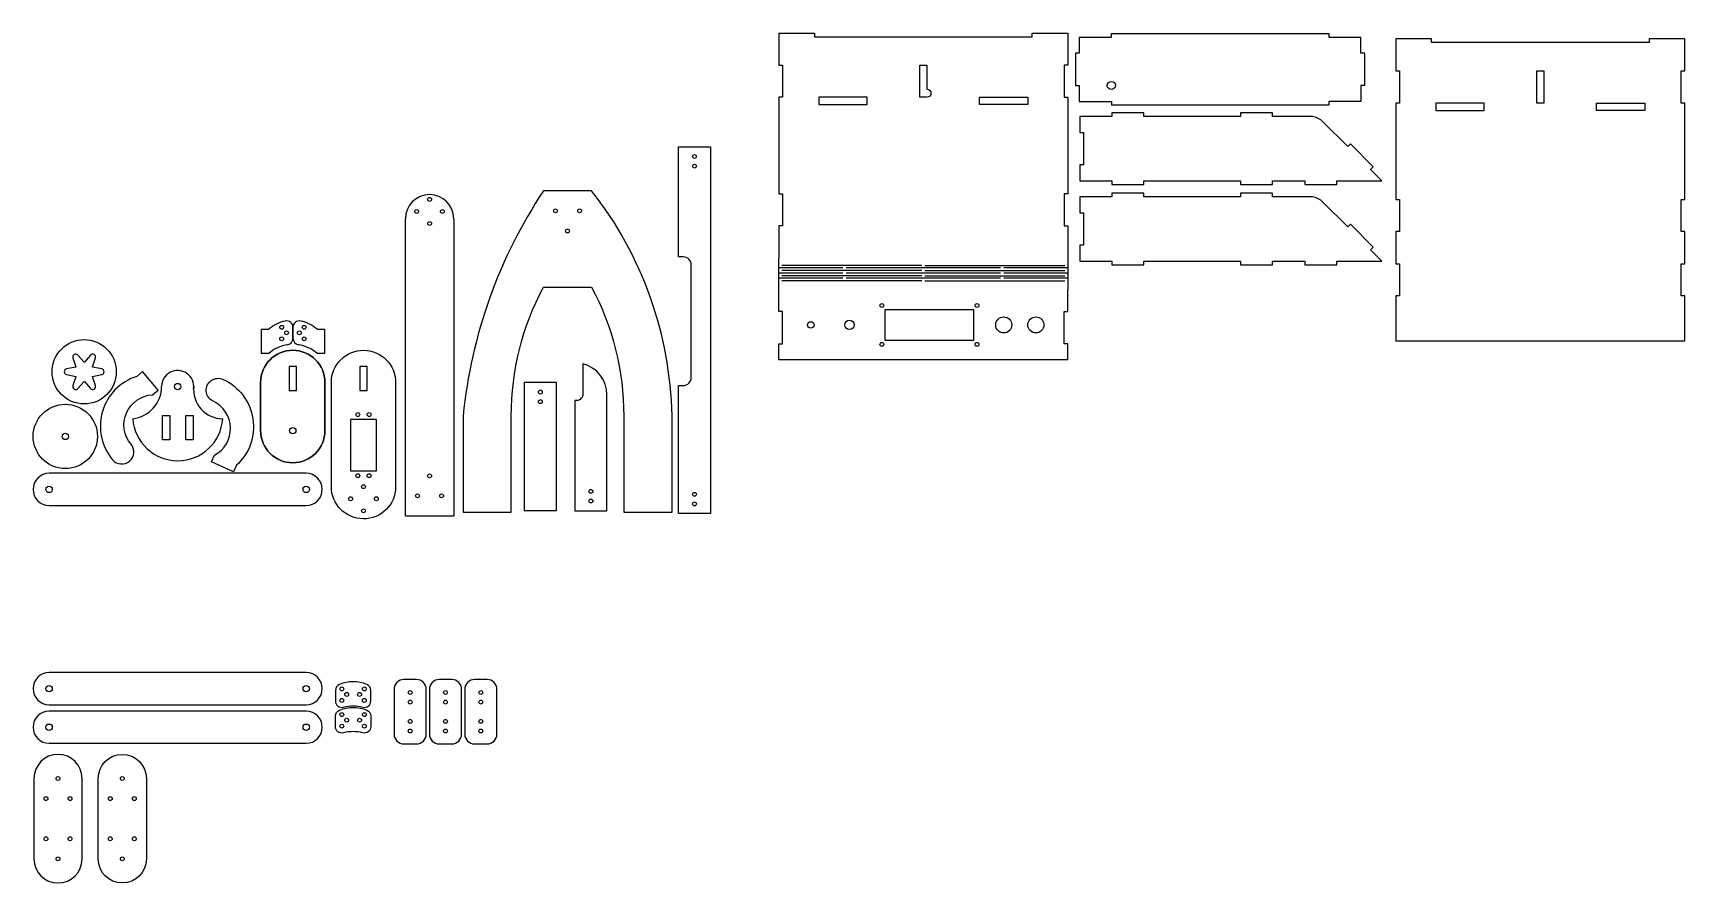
# Model space of a CAD drawing. Header units: inches. Extents: x -0.5 to 50.9, y -10.5 to 15.9.
import ezdxf

# ---------------------------------------------------------------- set-up
doc = ezdxf.new("R2010")
doc.units = ezdxf.units.IN
doc.layers.get('0').update_dxf_attribs({"linetype": 'CONTINUOUS'})

msp = doc.modelspace()

# ---------------------------------------------------------------- linework, layer by layer
for p, q in [((22.7, 15.9), (22.7, 14.9)), ((22.7, 15.9), (23.818, 15.9)), ((23.818, 15.9), (23.818, 15.782)), ((23.818, 15.782), (30.582, 15.782)), ((30.582, 15.782), (30.582, 15.9)), ((30.582, 15.9), (31.7, 15.9)), ((31.7, 15.9), (31.7, 14.9)), ((32.049, 15.769), (32.049, 15.269)), ((32.049, 15.769), (33.049, 15.769)), ((33.049, 15.769), (33.049, 15.887)), ((33.049, 15.887), (39.813, 15.887)), ((39.813, 15.887), (39.813, 15.769)), ((39.813, 15.769), (40.813, 15.769)), ((40.813, 15.269), (40.813, 15.769)), ((32.049, 15.269), (31.931, 15.269)), ((31.931, 15.269), (31.931, 14.269)), ((40.931, 15.269), (40.813, 15.269)), ((40.931, 14.269), (40.931, 15.254)), ((22.7, 14.9), (22.818, 14.9)), ((22.818, 14.9), (22.818, 13.9)), ((31.7, 14.9), (31.582, 14.9)), ((31.582, 14.9), (31.582, 13.9)), ((22.818, 13.9), (22.7, 13.9)), ((22.7, 13.9), (22.7, 10.9)), ((31.582, 13.9), (31.7, 13.9)), ((31.7, 13.9), (31.7, 10.9)), ((31.931, 14.269), (32.049, 14.269)), ((32.049, 14.269), (32.049, 13.769)), ((40.931, 14.269), (40.813, 14.269)), ((40.813, 14.269), (40.813, 13.769)), ((32.049, 13.769), (33.049, 13.769)), ((33.049, 13.769), (33.049, 13.651)), ((39.813, 13.651), (33.049, 13.651)), ((40.813, 13.769), (39.813, 13.769)), ((39.813, 13.769), (39.813, 13.651)), ((22.7, 10.9), (22.818, 10.9)), ((22.818, 10.9), (22.818, 9.9)), ((31.7, 10.9), (31.582, 10.9)), ((31.582, 10.9), (31.582, 9.9)), ((11.087, 0.873), (11.087, 10.123)), ((11.087, 0.873), (11.087, 10.123)), ((12.587, 10.123), (12.587, 0.873)), ((12.587, 10.123), (12.587, 0.873)), ((22.818, 9.9), (22.7, 9.9)), ((22.7, 9.9), (22.7, 8.9)), ((31.582, 9.9), (31.7, 9.9)), ((31.7, 9.9), (31.7, 8.9)), ((22.7, 7.9), (22.7, 8.9)), ((31.7, 8.9), (31.7, 7.9)), ((24.7, 8.59), (22.7, 8.59)), ((24.7, 8.43), (22.7, 8.43)), ((24.7, 8.27), (22.7, 8.27)), ((27.15, 8.67), (22.8, 8.67)), ((27.15, 8.51), (22.8, 8.51)), ((27.15, 8.35), (22.8, 8.35)), ((29.6, 8.59), (24.8, 8.59)), ((29.6, 8.43), (24.8, 8.43)), ((29.6, 8.27), (24.8, 8.27)), ((27.25, 8.67), (31.6, 8.67)), ((27.25, 8.51), (31.6, 8.51)), ((27.25, 8.35), (31.6, 8.35)), ((31.7, 8.59), (29.7, 8.59)), ((31.7, 8.43), (29.7, 8.43)), ((31.7, 8.27), (29.7, 8.27)), ((31.7, 8.4), (31.7, 8.43)), ((22.7, 7.234), (22.7, 7.9)), ((27.15, 8.19), (22.8, 8.19)), ((27.25, 8.19), (31.6, 8.19)), ((31.7, 7.234), (31.7, 7.9)), ((22.818, 7.234), (22.7, 7.234)), ((22.818, 6.234), (22.818, 7.234)), ((31.582, 6.234), (31.582, 7.234)), ((31.582, 7.234), (31.7, 7.234)), ((6.611, 6.683), (6.837, 6.683)), ((6.611, 5.933), (6.611, 6.683)), ((7.587, 6.4), (7.587, 6.744)), ((7.587, 6.744), (7.587, 6.572)), ((8.337, 6.683), (8.563, 6.683)), ((8.563, 6.683), (8.563, 5.933)), ((7.587, 6.572), (7.587, 6.4)), ((22.7, 5.734), (22.7, 6.234)), ((22.7, 6.234), (22.818, 6.234)), ((31.7, 6.234), (31.582, 6.234)), ((31.7, 5.734), (31.7, 6.234)), ((6.837, 5.933), (6.611, 5.933)), ((8.563, 5.933), (8.337, 5.933)), ((31.7, 5.734), (22.7, 5.734)), ((8, 2.2), (0, 2.2)), ((0, 1.2), (8, 1.2)), ((11.087, 0.873), (12.587, 0.873)), ((11.087, 0.873), (12.587, 0.873)), ((15.455, -0.936), (15.455, -0.936)), ((15.455, -0.936), (15.455, -0.936)), ((17.455, -0.936), (17.455, -0.936)), ((17.455, -0.936), (17.455, -0.936)), ((8, -4), (0, -4)), ((8, -4), (0, -4)), ((8, -4), (0, -4)), ((8, -4), (0, -4)), ((0, -5), (8, -5)), ((0, -5), (8, -5)), ((0, -5), (8, -5)), ((0, -5), (8, -5)), ((8, -5.2), (0, -5.2)), ((8, -5.2), (0, -5.2)), ((8, -5.2), (0, -5.2)), ((8, -5.2), (0, -5.2)), ((0, -6.2), (8, -6.2)), ((0, -6.2), (8, -6.2)), ((0, -6.2), (8, -6.2)), ((0, -6.2), (8, -6.2)), ((28.537, -9.115), (28.537, -9.115))]:
    msp.add_line(p, q)
for points in [[(41.896, 6.32), (50.896, 6.32), (50.896, 7.72), (50.778, 7.72), (50.778, 8.72), (50.896, 8.72), (50.896, 9.72), (50.778, 9.72), (50.778, 10.72), (50.896, 10.72), (50.896, 13.72), (50.778, 13.72), (50.778, 14.72), (50.896, 14.72), (50.896, 15.72), (49.778, 15.72), (49.778, 15.602), (43.014, 15.602), (43.014, 15.72), (41.896, 15.72), (41.896, 14.72), (42.014, 14.72), (42.014, 13.72), (41.896, 13.72), (41.896, 10.72), (42.014, 10.72), (42.014, 9.72), (41.896, 9.72), (41.896, 8.72), (42.014, 8.72), (42.014, 7.72), (41.896, 7.72)], [(46.509, 14.72), (46.509, 13.72), (46.283, 13.72), (46.283, 14.72)], [(25.45, 13.9), (23.95, 13.9), (23.95, 13.674), (25.45, 13.674)], [(28.95, 13.9), (30.45, 13.9), (30.45, 13.674), (28.95, 13.674)], [(43.146, 13.72), (43.146, 13.494), (44.646, 13.494), (44.646, 13.72)], [(49.646, 13.72), (49.646, 13.494), (48.146, 13.494), (48.146, 13.72)], [(28.765, 6.332), (26.015, 6.332), (26.015, 7.302), (28.765, 7.302)], [(7.694, 5.528), (7.581, 5.528), (7.468, 5.528), (7.468, 4.778), (7.694, 4.778)], [(7.694, 5.528), (7.581, 5.528), (7.468, 5.528), (7.468, 4.778), (7.694, 4.778)], [(9.894, 5.528), (9.781, 5.528), (9.668, 5.528), (9.668, 4.778), (9.894, 4.778)], [(14.785, 1.044), (15.785, 1.044), (15.785, 5.028), (14.785, 5.028)], [(3.751, 3.996), (3.751, 3.246), (3.525, 3.246), (3.525, 3.996)], [(3.525, 3.246), (3.525, 3.996), (3.751, 3.996), (3.751, 3.246)], [(4.251, 3.996), (4.477, 3.996), (4.477, 3.246), (4.251, 3.246)], [(10.181, 3.878), (9.381, 3.878), (9.381, 2.278), (10.181, 2.278)]]:
    msp.add_lwpolyline(points, close=True)
for points in [[(27.313, 14.9), (27.313, 14.15, -1), (27.313, 13.9), (27.087, 13.9), (27.087, 14.9)], [(33.065, 13.304), (32.065, 13.304), (32.065, 12.804), (32.183, 12.804), (32.183, 11.804), (32.065, 11.804), (32.065, 11.304), (33.065, 11.304), (33.065, 11.186), (34.065, 11.186), (34.065, 11.304), (37.065, 11.304), (37.065, 11.186), (38.065, 11.186), (38.065, 11.304), (39.065, 11.304), (39.065, 11.186), (40.065, 11.186), (40.065, 11.304), (41.464, 11.304), (41.111, 11.658), (41.194, 11.741), (40.487, 12.448), (40.404, 12.365), (39.634, 13.134, 0.156639), (39.308, 13.302, 0.040996), (39.283, 13.304), (38.065, 13.304), (38.065, 13.422), (37.065, 13.422), (37.065, 13.304), (34.065, 13.304), (34.065, 13.422), (33.065, 13.422)], [(20.58, 0.948), (19.58, 0.948), (19.58, 4.932), (19.73, 4.932, 0.414214), (19.98, 5.182), (19.98, 6.932), (19.98, 8.682, 0.414214), (19.73, 8.932), (19.58, 8.932), (19.58, 12.359), (20.58, 12.359)], [(17.88, 3.991), (17.88, 0.991), (19.38, 0.991), (19.38, 3.991, 0.162839), (16.88, 10.991), (15.38, 10.991, 0.121717), (12.88, 3.991), (12.88, 0.991), (14.38, 0.991), (14.38, 3.991, -0.123106), (15.38, 7.991), (16.88, 7.991, -0.123106)], [(33.065, 10.804), (32.065, 10.804), (32.065, 10.304), (32.183, 10.304), (32.183, 9.304), (32.065, 9.304), (32.065, 8.804), (33.065, 8.804), (33.065, 8.686), (34.065, 8.686), (34.065, 8.804), (37.065, 8.804), (37.065, 8.686), (38.065, 8.686), (38.065, 8.804), (39.065, 8.804), (39.065, 8.686), (40.065, 8.686), (40.065, 8.804), (41.464, 8.804), (41.111, 9.158), (41.194, 9.241), (40.487, 9.948), (40.404, 9.865), (39.634, 10.634, 0.156639), (39.308, 10.802, 0.040996), (39.283, 10.804), (38.065, 10.804), (38.065, 10.922), (37.065, 10.922), (37.065, 10.804), (34.065, 10.804), (34.065, 10.922), (33.065, 10.922)], [(0.741, 5.791), (0.834, 5.515, 0.009119), (0.829, 5.506), (0.544, 5.449, 0.819932), (0.544, 5.272), (0.829, 5.215, 0.009119), (0.834, 5.206), (0.741, 4.93, 0.819932), (0.894, 4.842), (1.086, 5.06, 0.009119), (1.097, 5.06), (1.289, 4.842, 0.819932), (1.442, 4.93), (1.348, 5.206, 0.009119), (1.354, 5.215), (1.639, 5.272, 0.819932), (1.639, 5.449), (1.354, 5.506, 0.009119), (1.348, 5.515), (1.442, 5.791, 0.819932), (1.289, 5.879), (1.097, 5.66, 0.009119), (1.086, 5.66), (0.894, 5.879, 0.819932)], [(8.581, 3.528, -1), (6.581, 3.528), (6.581, 5.028, -1), (8.581, 5.028)], [(6.581, 5.028), (6.581, 3.528, 1), (8.581, 3.528), (8.581, 5.028, 1)], [(8.781, 5.028, -1), (10.781, 5.028), (10.781, 2.278), (10.781, 1.778, -0.997073), (8.781, 1.784), (8.781, 2.284)], [(2.549, 3.105, -0.618034), (3.216, 4.644), (3.389, 4.789), (2.907, 5.364), (2.734, 5.218, 0.535184), (1.974, 2.623, 1)], [(5.734, 2.244), (5.054, 2.561), (5.149, 2.766, 0.618034), (5.103, 4.442, -1), (5.42, 5.122, -0.535184), (5.829, 2.449)], [(17.357, 1.038), (17.357, 4.643, 0.341999), (16.607, 5.612), (16.607, 4.665, -0.414214), (16.407, 4.465), (16.357, 4.465), (16.357, 1.038)], [(9.161, -5.076, -0.13319), (9.756, -5.076, 0.494085), (10.009, -4.883), (10.009, -4.554, 0.306074), (9.883, -4.368, 0.19373), (9.034, -4.368, 0.306074), (8.909, -4.554), (8.909, -4.883, 0.494085)], [(11.433, -4.218), (11.033, -4.218, 0.414214), (10.733, -4.518), (10.733, -5.918, 0.414214), (11.033, -6.218), (11.433, -6.218, 0.414214), (11.733, -5.918), (11.733, -4.518, 0.414214)], [(12.833, -5.918), (12.833, -4.518, 0.414214), (12.533, -4.218), (12.133, -4.218, 0.414214), (11.833, -4.518), (11.833, -5.918, 0.414214), (12.133, -6.218), (12.533, -6.218, 0.414214)], [(13.933, -5.918), (13.933, -4.518, 0.414214), (13.633, -4.218), (13.233, -4.218, 0.414214), (12.933, -4.518), (12.933, -5.918, 0.414214), (13.233, -6.218), (13.633, -6.218, 0.414214)], [(10.009, -5.683, -0.494085), (9.756, -5.876, 0.13319), (9.161, -5.876, -0.494085), (8.909, -5.683), (8.909, -5.354, -0.306074), (9.034, -5.168, -0.19373), (9.883, -5.168, -0.306074), (10.009, -5.354)], [(1.027, -8.546), (1.027, -7.296, 1), (-0.473, -7.296), (-0.473, -8.546), (-0.473, -9.796, 1), (1.027, -9.796)], [(3.027, -9.796, -1), (1.527, -9.796), (1.527, -8.546), (1.527, -7.296, -1), (3.027, -7.296), (3.027, -8.546)]]:
    msp.add_lwpolyline(points, format="xyb", close=True)
for centre, radius in [((33.049, 14.269), 0.125), ((20.08, 12.059), 0.06), ((20.08, 11.759), 0.06), ((11.437, 10.348), 0.06), ((11.437, 10.348), 0.06), ((11.837, 10.723), 0.06), ((11.837, 10.723), 0.06), ((12.237, 10.348), 0.06), ((12.237, 10.348), 0.06), ((15.755, 10.366), 0.06), ((16.505, 10.366), 0.06), ((11.837, 9.973), 0.06), ((11.837, 9.973), 0.06), ((16.13, 9.741), 0.06), ((25.91, 7.422), 0.06), ((28.87, 7.422), 0.06), ((7.237, 6.744), 0.06), ((7.937, 6.744), 0.06), ((7.937, 6.744), 0.06), ((23.7, 6.817), 0.1), ((24.9, 6.817), 0.145), ((29.7, 6.817), 0.25), ((30.7, 6.817), 0.25), ((1.091, 5.36), 1), ((7.236, 6.386), 0.06), ((7.387, 6.572), 0.06), ((7.787, 6.572), 0.06), ((7.787, 6.572), 0.06), ((7.936, 6.386), 0.06), ((7.936, 6.386), 0.06), ((25.91, 6.212), 0.06), ((28.87, 6.212), 0.06), ((4, 4.9), 0.1), ((15.285, 4.728), 0.06), ((0.504, 3.348), 1), ((15.285, 4.428), 0.06), ((7.581, 3.528), 0.1), ((7.581, 3.528), 0.1), ((9.606, 4.028), 0.06), ((9.956, 4.028), 0.06), ((0.504, 3.348), 0.1), ((9.606, 2.128), 0.06), ((9.956, 2.128), 0.06), ((11.837, 2.123), 0.06), ((11.837, 2.123), 0.06), ((0, 1.7), 0.1), ((8, 1.7), 0.1), ((9.781, 1.784), 0.06), ((11.462, 1.498), 0.06), ((11.462, 1.498), 0.06), ((12.212, 1.498), 0.06), ((12.212, 1.498), 0.06), ((16.857, 1.638), 0.06), ((20.08, 1.548), 0.06), ((9.381, 1.409), 0.06), ((9.781, 1.034), 0.06), ((10.181, 1.409), 0.06), ((16.857, 1.338), 0.06), ((20.08, 1.248), 0.06), ((0, -4.5), 0.1), ((0, -4.5), 0.1), ((0, -4.5), 0.1), ((0, -4.5), 0.1), ((8, -4.5), 0.1), ((8, -4.5), 0.1), ((8, -4.5), 0.1), ((8, -4.5), 0.1), ((9.109, -4.508), 0.06), ((9.259, -4.679), 0.06), ((9.659, -4.679), 0.06), ((9.659, -4.679), 0.06), ((9.809, -4.508), 0.06), ((9.809, -4.508), 0.06), ((11.233, -4.618), 0.06), ((12.333, -4.618), 0.06), ((13.433, -4.618), 0.06), ((9.108, -4.866), 0.06), ((9.808, -4.866), 0.06), ((9.808, -4.866), 0.06), ((11.233, -4.918), 0.06), ((12.333, -4.918), 0.06), ((13.433, -4.918), 0.06), ((0, -5.7), 0.1), ((0, -5.7), 0.1), ((0, -5.7), 0.1), ((0, -5.7), 0.1), ((8, -5.7), 0.1), ((8, -5.7), 0.1), ((8, -5.7), 0.1), ((8, -5.7), 0.1), ((9.108, -5.666), 0.06), ((9.109, -5.308), 0.06), ((9.259, -5.479), 0.06), ((9.659, -5.479), 0.06), ((9.659, -5.479), 0.06), ((9.808, -5.666), 0.06), ((9.808, -5.666), 0.06), ((9.809, -5.308), 0.06), ((9.809, -5.308), 0.06), ((11.233, -5.518), 0.06), ((12.333, -5.518), 0.06), ((13.433, -5.518), 0.06), ((11.233, -5.818), 0.06), ((12.333, -5.818), 0.06), ((13.433, -5.818), 0.06), ((0.277, -7.296), 0.06), ((2.277, -7.296), 0.06), ((-0.098, -7.921), 0.06), ((0.652, -7.921), 0.06), ((1.902, -7.921), 0.06), ((2.652, -7.921), 0.06), ((-0.098, -9.171), 0.06), ((0.652, -9.171), 0.06), ((1.902, -9.171), 0.06), ((2.652, -9.171), 0.06), ((0.277, -9.796), 0.06), ((2.277, -9.796), 0.06)]:
    msp.add_circle(centre, radius)
for centre, radius, start, end in [((11.837, 10.123), 0.75, 90, 180), ((11.837, 10.123), 0.75, 90, 180), ((11.837, 10.123), 0.75, 0, 90), ((11.837, 10.123), 0.75, 0, 90), ((7.587, 5.828), 1.137, 102.3215, 131.2618), ((7.387, 6.744), 0.2, 0, 102.3215), ((7.787, 6.744), 0.2, 77.6785, 180), ((7.587, 5.828), 1.137, 48.7382, 77.6785), ((7.587, 5.078), 1.137, 98.6016, 131.2618), ((7.387, 6.4), 0.2, 278.6016, 360), ((7.787, 6.4), 0.2, 180, 261.3984), ((7.587, 5.078), 1.137, 48.7382, 81.3984), ((4, 4.9), 0.5, -7.6323, 180), ((2.494, 4.9), 1.006, -83.9744, 0), ((5.402, 4.807), 0.907, 174.0801, 270), ((4.001, 3.996), 1.404, 183.918, 356.082), ((0, 1.7), 0.5, 90, 270), ((8, 1.7), 0.5, -90, 90), ((0, -4.5), 0.5, 90, 270), ((0, -4.5), 0.5, 90, 270), ((0, -4.5), 0.5, 90, 270), ((0, -4.5), 0.5, 90, 270), ((8, -4.5), 0.5, -90, 90), ((8, -4.5), 0.5, -90, 90), ((8, -4.5), 0.5, -90, 90), ((8, -4.5), 0.5, -90, 90), ((0, -5.7), 0.5, 90, 270), ((0, -5.7), 0.5, 90, 270), ((0, -5.7), 0.5, 90, 270), ((0, -5.7), 0.5, 90, 270), ((8, -5.7), 0.5, -90, 90), ((8, -5.7), 0.5, -90, 90), ((8, -5.7), 0.5, -90, 90), ((8, -5.7), 0.5, -90, 90)]:
    msp.add_arc(centre, radius, start, end)

doc.saveas('drawing.dxf')
